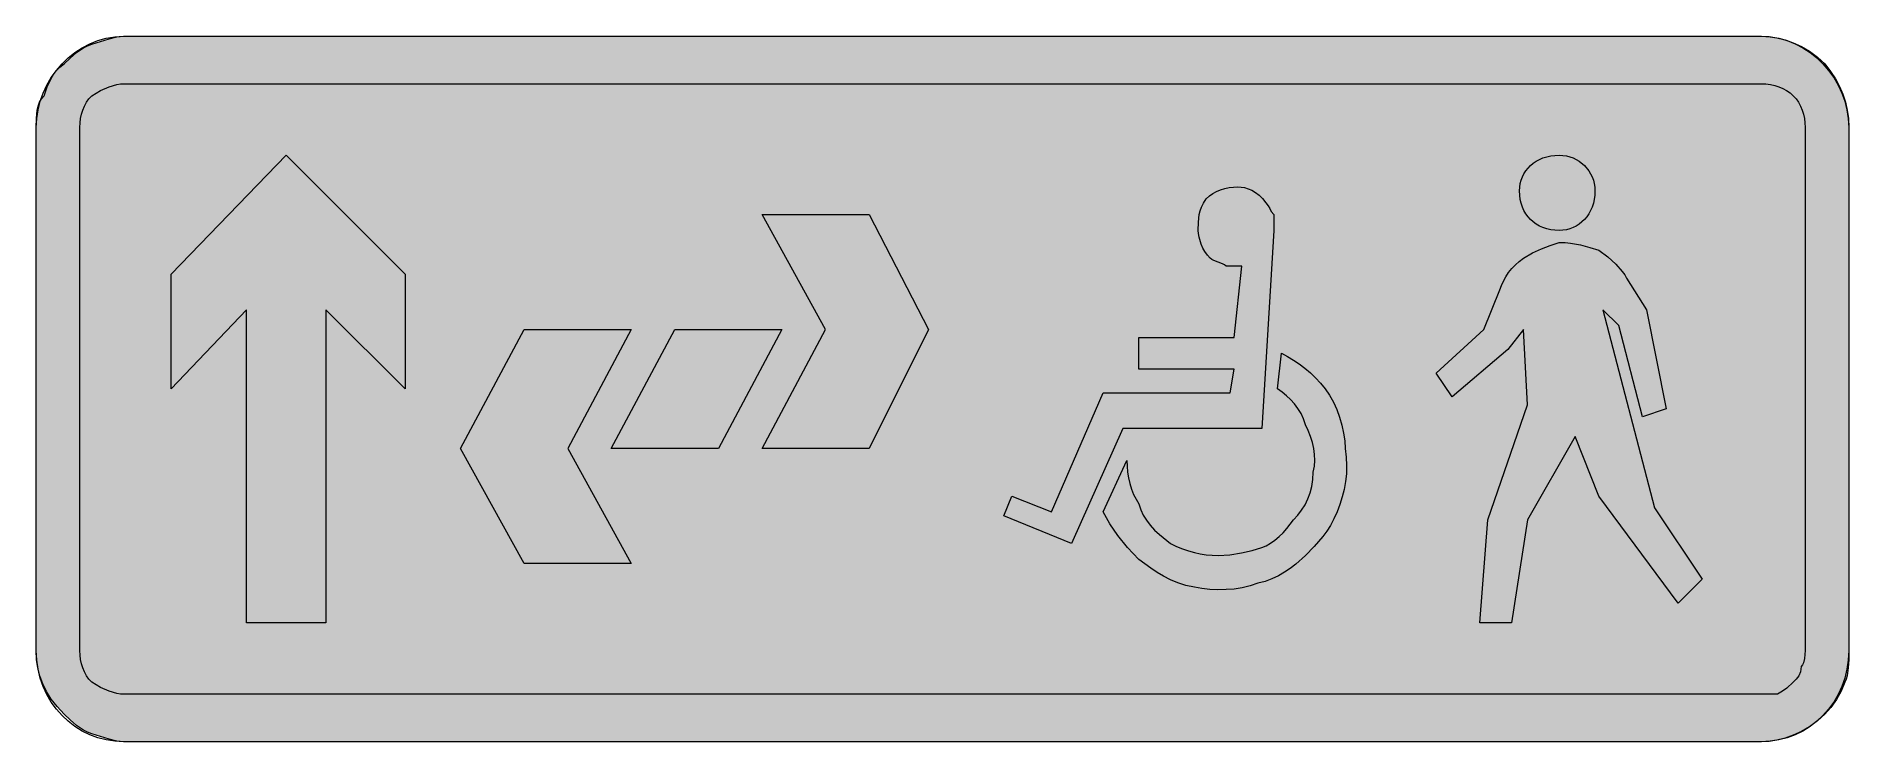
# Model space of a CAD drawing. Header units: metres. Extents: x 8 to 557, y 30 to 243.
import ezdxf

# ---------------------------------------------------------------- set-up
doc = ezdxf.new("R2010")
doc.units = ezdxf.units.M
for name, color, linetype, true_color in [('FILL_BLACK_000000', 7, 'Continuous', 0x000000), ('FILL_SILVER_C3C3C3', 7, 'Continuous', 0xc3c3c3), ('FILL_WHITE_FFFFFF', 7, 'Continuous', 0xffffff), ('STROKE_BLACK_000000', 7, 'Continuous', 0x000000)]:
    doc.layers.add(name, color=color, linetype=linetype, true_color=true_color)

msp = doc.modelspace()

# ---------------------------------------------------------------- hatches: boundary and pattern name
at = {"layer": 'FILL_BLACK_000000', "true_color": 0x000000}
h = msp.add_hatch(color=7, dxfattribs=at)
h.dxf.hatch_style = 1
h.paths.add_polyline_path([(530.25, 228.72), (531.6, 228.66), (532.93, 228.49), (534.24, 228.21), (535.5, 227.82), (536.71, 227.31), (537.84, 226.69), (538.9, 225.96), (539.85, 225.12), (540.69, 224.17), (541.42, 223.11), (542.04, 221.98), (542.55, 220.77), (542.94, 219.51), (543.22, 218.2), (543.39, 216.87), (543.45, 215.52), (543.45, 57.12), (543.3, 54.72), (542.94, 53.41), (542.65, 52.82), (542.25, 52.32), (542.2, 51.47), (542.04, 50.73), (541.5, 49.47), (540.73, 48.44), (539.85, 47.52), (537.9, 45.72), (536.64, 44.82), (535.05, 43.92), (530.25, 43.92), (34.65, 43.92), (33.7, 43.98), (32.64, 44.14), (30.3, 44.82), (27.73, 45.94), (25.05, 47.52), (24.21, 48.47), (23.47, 49.53), (22.86, 50.66), (22.35, 51.87), (21.96, 53.13), (21.67, 54.44), (21.51, 55.77), (21.45, 57.12), (21.45, 215.52), (21.51, 216.87), (21.67, 218.2), (21.96, 219.51), (22.35, 220.77), (22.86, 221.98), (23.47, 223.11), (24.21, 224.17), (25.05, 225.12), (27.73, 226.69), (30.3, 227.82), (32.64, 228.49), (33.7, 228.66), (34.65, 228.72), (530.25, 228.72)])
at = {"layer": 'FILL_SILVER_C3C3C3', "true_color": 0xc3c3c3}
h = msp.add_hatch(color=7, dxfattribs=at)
h.dxf.hatch_style = 1
h.paths.add_polyline_path([(227.85, 189.12), (260.25, 189.12), (278.25, 154.32), (260.25, 118.32), (227.85, 118.32), (247.05, 154.32), (227.85, 189.12)])
h = msp.add_hatch(color=7, dxfattribs=at)
h.dxf.hatch_style = 1
h.paths.add_polyline_path([(188.25, 83.52), (155.85, 83.52), (136.65, 118.32), (155.85, 154.32), (188.25, 154.32), (169.05, 118.32), (188.25, 83.52)])
h = msp.add_hatch(color=7, dxfattribs=at)
h.dxf.hatch_style = 1
h.paths.add_polyline_path([(233.85, 154.32), (214.65, 118.32), (182.25, 118.32), (201.45, 154.32), (233.85, 154.32)])
at = {"layer": 'FILL_WHITE_FFFFFF', "true_color": 0xffffff}
h = msp.add_hatch(color=7, dxfattribs=at)
h.dxf.hatch_style = 1
h.paths.add_polyline_path([(532.55, 243.01), (534.94, 242.65), (537.38, 242.04), (539.85, 241.17), (542.32, 240.01), (544.76, 238.56), (547.15, 236.8), (549.45, 234.72), (551.14, 232.47), (552.6, 230.2), (553.84, 227.91), (554.85, 225.57), (555.64, 223.18), (556.2, 220.71), (556.54, 218.17), (556.65, 215.52), (556.65, 57.12), (556.63, 54.44), (556.5, 51.87), (556.14, 49.53), (555.85, 48.47), (555.45, 47.52), (554.34, 44.84), (552.9, 42.27), (551.23, 39.93), (549.45, 37.92), (547.15, 35.84), (544.76, 34.08), (542.32, 32.63), (539.85, 31.47), (537.38, 30.6), (534.94, 29.99), (532.55, 29.63), (530.25, 29.52), (34.65, 29.52), (32.64, 29.73), (30.3, 30.27), (25.05, 31.92), (23.75, 32.42), (22.56, 33.03), (20.4, 34.47), (18.47, 36.14), (16.65, 37.92), (14.57, 40.17), (12.81, 42.44), (11.36, 44.73), (10.2, 47.07), (9.33, 49.46), (8.72, 51.93), (8.36, 54.47), (8.25, 57.12), (8.25, 215.52), (8.29, 218.2), (8.55, 220.77), (8.84, 221.98), (9.26, 223.11), (9.86, 224.17), (10.65, 225.12), (11.59, 227.8), (12.75, 230.37), (13.49, 231.58), (14.36, 232.71), (15.41, 233.77), (16.65, 234.72), (18.47, 236.5), (20.4, 238.17), (22.56, 239.61), (23.75, 240.22), (25.05, 240.72), (30.3, 242.37), (32.64, 242.91), (34.65, 243.12), (530.25, 243.12), (532.55, 243.01)])
h = msp.add_hatch(color=7, dxfattribs=at)
h.dxf.hatch_style = 1
h.paths.add_polyline_path([(71.85, 65.52), (71.85, 160.32), (49.05, 136.32), (49.05, 171.12), (83.85, 207.12), (119.85, 171.12), (119.85, 136.32), (95.85, 160.32), (95.85, 65.52), (71.85, 65.52)])
h = msp.add_hatch(color=7, dxfattribs=at)
h.dxf.hatch_style = 1
h.paths.add_polyline_path([(457.11, 197.43), (457.27, 198.51), (457.54, 199.54), (457.91, 200.54), (458.38, 201.48), (458.95, 202.37), (459.61, 203.2), (460.35, 203.97), (461.18, 204.67), (462.09, 205.28), (463.08, 205.82), (464.14, 206.28), (465.27, 206.64), (466.47, 206.9), (467.73, 207.06), (469.05, 207.12), (470.16, 207.06), (471.24, 206.9), (472.27, 206.64), (473.27, 206.28), (474.21, 205.82), (475.1, 205.28), (476.7, 203.97), (478.01, 202.37), (478.55, 201.48), (479.01, 200.54), (479.37, 199.54), (479.63, 198.51), (479.79, 197.43), (479.85, 196.32), (479.79, 195), (479.63, 193.74), (479.37, 192.54), (479.01, 191.41), (478.55, 190.35), (478.01, 189.36), (477.4, 188.45), (476.7, 187.62), (475.93, 186.88), (475.1, 186.22), (474.21, 185.65), (473.27, 185.18), (472.27, 184.81), (471.24, 184.54), (470.16, 184.38), (469.05, 184.32), (467.73, 184.38), (466.47, 184.54), (465.27, 184.81), (464.14, 185.18), (463.08, 185.65), (462.09, 186.22), (461.18, 186.88), (460.35, 187.62), (459.61, 188.45), (458.95, 189.36), (458.38, 190.35), (457.91, 191.41), (457.54, 192.54), (457.27, 193.74), (457.11, 195), (457.05, 196.32), (457.11, 197.43)])
h = msp.add_hatch(color=7, dxfattribs=at)
h.dxf.hatch_style = 1
h.paths.add_polyline_path([(321.45, 89.52), (301.05, 97.92), (303.45, 103.92), (315.45, 99.12), (331.05, 135.12), (369.45, 135.12), (370.65, 142.32), (341.85, 142.32), (341.85, 151.92), (370.65, 151.92), (373.05, 173.52), (368.25, 173.52), (367.75, 173.92), (367.16, 174.23), (365.85, 174.72), (364.54, 175.21), (363.95, 175.52), (363.45, 175.92), (362.61, 176.87), (361.87, 177.91), (361.26, 179), (360.75, 180.12), (360.07, 182.33), (359.91, 183.37), (359.85, 184.32), (359.89, 186.83), (360.15, 189.12), (360.44, 190.25), (360.86, 191.41), (361.46, 192.62), (362.25, 193.92), (363.2, 194.76), (364.26, 195.49), (365.39, 196.11), (366.6, 196.62), (367.86, 197.01), (369.17, 197.29), (370.5, 197.46), (371.85, 197.52), (372.8, 197.46), (373.84, 197.28), (374.93, 196.95), (376.05, 196.47), (377.17, 195.82), (378.26, 194.99), (379.3, 193.96), (380.25, 192.72), (380.96, 191.82), (381.45, 190.92), (381.94, 190.02), (382.65, 189.12), (382.65, 184.32), (379.05, 124.32), (337.05, 124.32), (321.45, 89.52)])
h = msp.add_hatch(color=7, dxfattribs=at)
h.dxf.hatch_style = 1
h.paths.add_polyline_path([(445.05, 65.52), (447.45, 96.72), (459.45, 131.52), (458.25, 154.32), (453.45, 148.32), (436.65, 133.92), (431.85, 141.12), (446.25, 154.32), (451.05, 166.32), (451.56, 167.67), (452.17, 169), (452.91, 170.31), (453.75, 171.57), (454.71, 172.78), (455.77, 173.91), (456.96, 174.97), (458.25, 175.92), (460.95, 177.51), (463.65, 178.77), (466.35, 179.8), (469.05, 180.72), (470.8, 180.67), (472.44, 180.51), (475.5, 179.97), (478.33, 179.2), (481.05, 178.32), (483.71, 176.33), (486.15, 174.12), (488.14, 171.91), (488.89, 170.87), (489.45, 169.92), (495.45, 160.32), (501.45, 130.32), (494.25, 127.92), (487.05, 155.52), (482.25, 160.32), (497.85, 100.32), (512.25, 78.72), (505.05, 71.52), (481.05, 103.92), (473.85, 121.92), (459.45, 96.72), (454.65, 65.52), (445.05, 65.52)])
h = msp.add_hatch(color=7, dxfattribs=at)
h.dxf.hatch_style = 1
h.paths.add_polyline_path([(385.05, 147.12), (386.85, 146.16), (388.63, 145.09), (390.39, 143.91), (392.1, 142.62), (393.76, 141.21), (395.34, 139.69), (396.85, 138.06), (398.25, 136.32), (399.54, 134.41), (400.71, 132.33), (401.73, 130.1), (402.6, 127.77), (403.3, 125.39), (403.82, 122.99), (404.14, 120.62), (404.25, 118.32), (404.59, 115.67), (404.72, 113.13), (404.65, 110.66), (404.4, 108.27), (403.98, 105.93), (403.41, 103.64), (402.69, 101.37), (401.85, 99.12), (400.9, 96.98), (399.84, 95.03), (398.71, 93.26), (397.5, 91.62), (394.93, 88.66), (392.25, 85.92), (389.32, 83.26), (387.69, 82), (385.95, 80.82), (384.09, 79.76), (382.12, 78.83), (380.04, 78.08), (377.85, 77.52), (375.55, 76.73), (373.16, 76.15), (370.72, 75.77), (368.25, 75.57), (365.78, 75.54), (363.34, 75.66), (360.95, 75.93), (358.65, 76.32), (356.06, 76.88), (353.66, 77.63), (351.44, 78.56), (349.35, 79.62), (347.38, 80.8), (345.49, 82.06), (341.85, 84.72), (338.47, 88.32), (335.55, 91.92), (333.07, 95.52), (331.05, 99.12), (338.25, 114.72), (338.31, 112.92), (338.47, 111.14), (338.76, 109.38), (339.15, 107.67), (339.66, 106.01), (340.27, 104.43), (341.01, 102.92), (341.85, 101.52), (342.41, 99.77), (343.18, 98.13), (344.15, 96.56), (345.3, 95.07), (346.62, 93.63), (348.09, 92.24), (351.45, 89.52), (353.25, 88.68), (355.05, 87.94), (356.85, 87.33), (358.65, 86.82), (360.45, 86.43), (362.25, 86.14), (364.05, 85.98), (365.85, 85.92), (369.43, 86.13), (372.9, 86.67), (376.14, 87.44), (379.05, 88.32), (380.4, 88.88), (381.73, 89.63), (383.04, 90.56), (384.3, 91.62), (385.51, 92.8), (386.64, 94.06), (388.65, 96.72), (389.94, 98.13), (391.11, 99.64), (392.13, 101.28), (393, 103.02), (393.7, 104.88), (394.22, 106.84), (394.54, 108.93), (394.65, 111.12), (394.99, 112.92), (395.12, 114.72), (395.05, 116.52), (394.8, 118.32), (394.38, 120.12), (393.81, 121.92), (393.09, 123.72), (392.25, 125.52), (391.69, 127.26), (390.94, 128.89), (390.01, 130.41), (388.95, 131.82), (387.77, 133.11), (386.51, 134.29), (385.2, 135.36), (383.85, 136.32), (385.05, 147.12)])

# ---------------------------------------------------------------- linework, layer by layer
at = {"layer": 'FILL_BLACK_000000', "lineweight": 0, "true_color": 0x000000}
msp.add_lwpolyline([(530.25, 228.72), (531.6, 228.66), (532.93, 228.49), (534.24, 228.21), (535.5, 227.82), (536.71, 227.31), (537.84, 226.69), (538.9, 225.96), (539.85, 225.12), (540.69, 224.17), (541.42, 223.11), (542.04, 221.98), (542.55, 220.77), (542.94, 219.51), (543.22, 218.2), (543.39, 216.87), (543.45, 215.52), (543.45, 57.12), (543.3, 54.72), (542.94, 53.41), (542.65, 52.82), (542.25, 52.32), (542.2, 51.47), (542.04, 50.73), (541.5, 49.47), (540.73, 48.44), (539.85, 47.52), (537.9, 45.72), (536.64, 44.82), (535.05, 43.92), (530.25, 43.92), (34.65, 43.92), (33.7, 43.98), (32.64, 44.14), (30.3, 44.82), (27.73, 45.94), (25.05, 47.52), (24.21, 48.47), (23.47, 49.53), (22.86, 50.66), (22.35, 51.87), (21.96, 53.13), (21.67, 54.44), (21.51, 55.77), (21.45, 57.12), (21.45, 215.52), (21.51, 216.87), (21.67, 218.2), (21.96, 219.51), (22.35, 220.77), (22.86, 221.98), (23.47, 223.11), (24.21, 224.17), (25.05, 225.12), (27.73, 226.69), (30.3, 227.82), (32.64, 228.49), (33.7, 228.66), (34.65, 228.72)], close=True, dxfattribs=at)
at = {"layer": 'FILL_SILVER_C3C3C3', "lineweight": 0, "true_color": 0xc3c3c3}
for points in [[(227.85, 189.12), (260.25, 189.12), (278.25, 154.32), (260.25, 118.32), (227.85, 118.32), (247.05, 154.32)], [(188.25, 83.52), (155.85, 83.52), (136.65, 118.32), (155.85, 154.32), (188.25, 154.32), (169.05, 118.32)], [(233.85, 154.32), (214.65, 118.32), (182.25, 118.32), (201.45, 154.32)]]:
    msp.add_lwpolyline(points, close=True, dxfattribs=at)
at = {"layer": 'FILL_WHITE_FFFFFF', "lineweight": 0, "true_color": 0xffffff}
for points in [[(532.55, 243.01), (534.94, 242.65), (537.38, 242.04), (539.85, 241.17), (542.32, 240.01), (544.76, 238.56), (547.15, 236.8), (549.45, 234.72), (551.14, 232.47), (552.6, 230.2), (553.84, 227.91), (554.85, 225.57), (555.64, 223.18), (556.2, 220.71), (556.54, 218.17), (556.65, 215.52), (556.65, 57.12), (556.63, 54.44), (556.5, 51.87), (556.14, 49.53), (555.85, 48.47), (555.45, 47.52), (554.34, 44.84), (552.9, 42.27), (551.23, 39.93), (549.45, 37.92), (547.15, 35.84), (544.76, 34.08), (542.32, 32.63), (539.85, 31.47), (537.38, 30.6), (534.94, 29.99), (532.55, 29.63), (530.25, 29.52), (34.65, 29.52), (32.64, 29.73), (30.3, 30.27), (25.05, 31.92), (23.75, 32.42), (22.56, 33.03), (20.4, 34.47), (18.47, 36.14), (16.65, 37.92), (14.57, 40.17), (12.81, 42.44), (11.36, 44.73), (10.2, 47.07), (9.33, 49.46), (8.72, 51.93), (8.36, 54.47), (8.25, 57.12), (8.25, 215.52), (8.29, 218.2), (8.55, 220.77), (8.84, 221.98), (9.26, 223.11), (9.86, 224.17), (10.65, 225.12), (11.59, 227.8), (12.75, 230.37), (13.49, 231.58), (14.36, 232.71), (15.41, 233.77), (16.65, 234.72), (18.47, 236.5), (20.4, 238.17), (22.56, 239.61), (23.75, 240.22), (25.05, 240.72), (30.3, 242.37), (32.64, 242.91), (34.65, 243.12), (530.25, 243.12)], [(71.85, 65.52), (71.85, 160.32), (49.05, 136.32), (49.05, 171.12), (83.85, 207.12), (119.85, 171.12), (119.85, 136.32), (95.85, 160.32), (95.85, 65.52)], [(457.11, 197.43), (457.27, 198.51), (457.54, 199.54), (457.91, 200.54), (458.38, 201.48), (458.95, 202.37), (459.61, 203.2), (460.35, 203.97), (461.18, 204.67), (462.09, 205.28), (463.08, 205.82), (464.14, 206.28), (465.27, 206.64), (466.47, 206.9), (467.73, 207.06), (469.05, 207.12), (470.16, 207.06), (471.24, 206.9), (472.27, 206.64), (473.27, 206.28), (474.21, 205.82), (475.1, 205.28), (476.7, 203.97), (478.01, 202.37), (478.55, 201.48), (479.01, 200.54), (479.37, 199.54), (479.63, 198.51), (479.79, 197.43), (479.85, 196.32), (479.79, 195), (479.63, 193.74), (479.37, 192.54), (479.01, 191.41), (478.55, 190.35), (478.01, 189.36), (477.4, 188.45), (476.7, 187.62), (475.93, 186.88), (475.1, 186.22), (474.21, 185.65), (473.27, 185.18), (472.27, 184.81), (471.24, 184.54), (470.16, 184.38), (469.05, 184.32), (467.73, 184.38), (466.47, 184.54), (465.27, 184.81), (464.14, 185.18), (463.08, 185.65), (462.09, 186.22), (461.18, 186.88), (460.35, 187.62), (459.61, 188.45), (458.95, 189.36), (458.38, 190.35), (457.91, 191.41), (457.54, 192.54), (457.27, 193.74), (457.11, 195), (457.05, 196.32)], [(321.45, 89.52), (301.05, 97.92), (303.45, 103.92), (315.45, 99.12), (331.05, 135.12), (369.45, 135.12), (370.65, 142.32), (341.85, 142.32), (341.85, 151.92), (370.65, 151.92), (373.05, 173.52), (368.25, 173.52), (367.75, 173.92), (367.16, 174.23), (365.85, 174.72), (364.54, 175.21), (363.95, 175.52), (363.45, 175.92), (362.61, 176.87), (361.87, 177.91), (361.26, 179), (360.75, 180.12), (360.07, 182.33), (359.91, 183.37), (359.85, 184.32), (359.89, 186.83), (360.15, 189.12), (360.44, 190.25), (360.86, 191.41), (361.46, 192.62), (362.25, 193.92), (363.2, 194.76), (364.26, 195.49), (365.39, 196.11), (366.6, 196.62), (367.86, 197.01), (369.17, 197.29), (370.5, 197.46), (371.85, 197.52), (372.8, 197.46), (373.84, 197.28), (374.93, 196.95), (376.05, 196.47), (377.17, 195.82), (378.26, 194.99), (379.3, 193.96), (380.25, 192.72), (380.96, 191.82), (381.45, 190.92), (381.94, 190.02), (382.65, 189.12), (382.65, 184.32), (379.05, 124.32), (337.05, 124.32)], [(445.05, 65.52), (447.45, 96.72), (459.45, 131.52), (458.25, 154.32), (453.45, 148.32), (436.65, 133.92), (431.85, 141.12), (446.25, 154.32), (451.05, 166.32), (451.56, 167.67), (452.17, 169), (452.91, 170.31), (453.75, 171.57), (454.71, 172.78), (455.77, 173.91), (456.96, 174.97), (458.25, 175.92), (460.95, 177.51), (463.65, 178.77), (466.35, 179.8), (469.05, 180.72), (470.8, 180.67), (472.44, 180.51), (475.5, 179.97), (478.33, 179.2), (481.05, 178.32), (483.71, 176.33), (486.15, 174.12), (488.14, 171.91), (488.89, 170.87), (489.45, 169.92), (495.45, 160.32), (501.45, 130.32), (494.25, 127.92), (487.05, 155.52), (482.25, 160.32), (497.85, 100.32), (512.25, 78.72), (505.05, 71.52), (481.05, 103.92), (473.85, 121.92), (459.45, 96.72), (454.65, 65.52)], [(385.05, 147.12), (386.85, 146.16), (388.63, 145.09), (390.39, 143.91), (392.1, 142.62), (393.76, 141.21), (395.34, 139.69), (396.85, 138.06), (398.25, 136.32), (399.54, 134.41), (400.71, 132.33), (401.73, 130.1), (402.6, 127.77), (403.3, 125.39), (403.82, 122.99), (404.14, 120.62), (404.25, 118.32), (404.59, 115.67), (404.72, 113.13), (404.65, 110.66), (404.4, 108.27), (403.98, 105.93), (403.41, 103.64), (402.69, 101.37), (401.85, 99.12), (400.9, 96.98), (399.84, 95.03), (398.71, 93.26), (397.5, 91.62), (394.93, 88.66), (392.25, 85.92), (389.32, 83.26), (387.69, 82), (385.95, 80.82), (384.09, 79.76), (382.12, 78.83), (380.04, 78.08), (377.85, 77.52), (375.55, 76.73), (373.16, 76.15), (370.72, 75.77), (368.25, 75.57), (365.78, 75.54), (363.34, 75.66), (360.95, 75.93), (358.65, 76.32), (356.06, 76.88), (353.66, 77.63), (351.44, 78.56), (349.35, 79.62), (347.38, 80.8), (345.49, 82.06), (341.85, 84.72), (338.47, 88.32), (335.55, 91.92), (333.07, 95.52), (331.05, 99.12), (338.25, 114.72), (338.31, 112.92), (338.47, 111.14), (338.76, 109.38), (339.15, 107.67), (339.66, 106.01), (340.27, 104.43), (341.01, 102.92), (341.85, 101.52), (342.41, 99.77), (343.18, 98.13), (344.15, 96.56), (345.3, 95.07), (346.62, 93.63), (348.09, 92.24), (351.45, 89.52), (353.25, 88.68), (355.05, 87.94), (356.85, 87.33), (358.65, 86.82), (360.45, 86.43), (362.25, 86.14), (364.05, 85.98), (365.85, 85.92), (369.43, 86.13), (372.9, 86.67), (376.14, 87.44), (379.05, 88.32), (380.4, 88.88), (381.73, 89.63), (383.04, 90.56), (384.3, 91.62), (385.51, 92.8), (386.64, 94.06), (388.65, 96.72), (389.94, 98.13), (391.11, 99.64), (392.13, 101.28), (393, 103.02), (393.7, 104.88), (394.22, 106.84), (394.54, 108.93), (394.65, 111.12), (394.99, 112.92), (395.12, 114.72), (395.05, 116.52), (394.8, 118.32), (394.38, 120.12), (393.81, 121.92), (393.09, 123.72), (392.25, 125.52), (391.69, 127.26), (390.94, 128.89), (390.01, 130.41), (388.95, 131.82), (387.77, 133.11), (386.51, 134.29), (385.2, 135.36), (383.85, 136.32)]]:
    msp.add_lwpolyline(points, close=True, dxfattribs=at)
at = {"layer": 'STROKE_BLACK_000000', "lineweight": 0, "true_color": 0x000000}
msp.add_lwpolyline([(34.65, 243.12), (530.25, 243.12), (532.92, 242.97), (535.52, 242.52), (538.03, 241.81), (540.45, 240.83), (542.75, 239.62), (544.93, 238.18), (546.97, 236.55), (548.85, 234.72), (550.56, 232.73), (552.09, 230.58), (553.43, 228.3), (554.55, 225.91), (555.45, 223.41), (556.11, 220.84), (556.51, 218.2), (556.65, 215.52), (556.65, 57.12), (556.51, 54.24), (556.11, 51.46), (555.45, 48.78), (554.55, 46.23), (553.43, 43.81), (552.09, 41.53), (550.56, 39.42), (548.85, 37.47), (546.97, 35.71), (544.93, 34.14), (542.75, 32.78), (540.45, 31.64), (538.03, 30.73), (535.52, 30.07), (532.92, 29.66), (530.25, 29.52), (34.65, 29.52), (31.98, 29.66), (29.38, 30.07), (26.87, 30.73), (24.45, 31.64), (22.15, 32.78), (19.97, 34.14), (17.93, 35.71), (16.05, 37.47), (14.34, 39.42), (12.81, 41.53), (11.47, 43.81), (10.35, 46.23), (9.45, 48.78), (8.79, 51.46), (8.39, 54.24), (8.25, 57.12), (8.25, 215.52), (8.39, 218.2), (8.79, 220.84), (9.45, 223.41), (10.35, 225.91), (11.47, 228.3), (12.81, 230.58), (14.34, 232.73), (16.05, 234.72), (17.93, 236.55), (19.97, 238.18), (22.15, 239.62), (24.45, 240.83), (26.87, 241.81), (29.38, 242.52), (31.98, 242.97), (34.65, 243.12)], dxfattribs=at)

doc.saveas('drawing.dxf')
